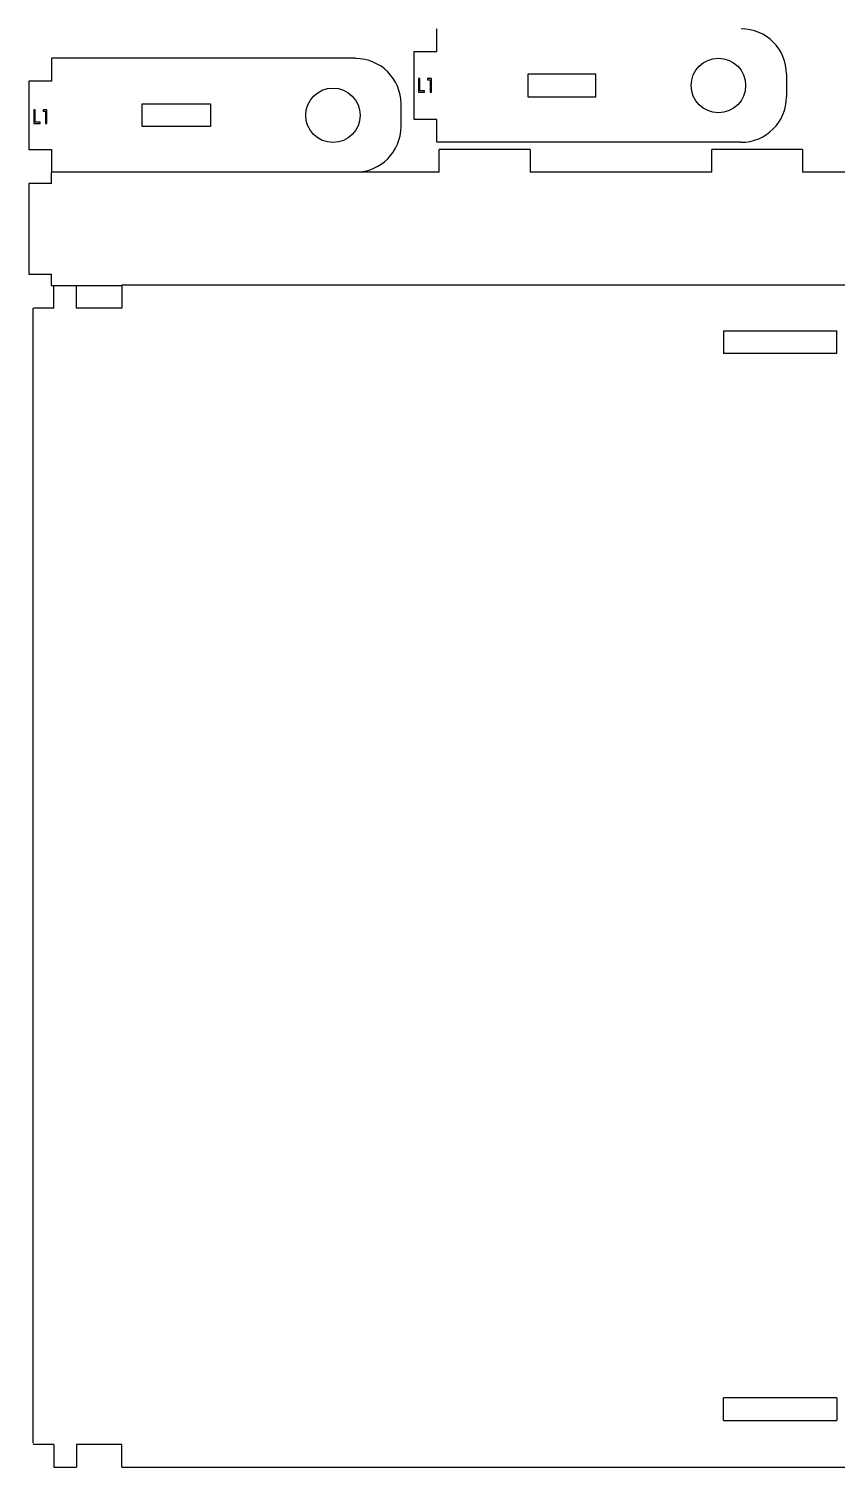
# Model space of a CAD drawing. Extents: x -455 to 382, y -289 to 302.
# Drawn here: x -454.6 to -276.6, y -264.4 to 52.4 of the extents above; entities that cross this region are included whole.
import ezdxf

# ---------------------------------------------------------------- set-up
doc = ezdxf.new("R2010")
doc.units = 0
doc.header["$MEASUREMENT"] = 0
doc.layers.add('EBENE_2', color=7, linetype='CONTINUOUS')

msp = doc.modelspace()

# ---------------------------------------------------------------- linework, layer by layer
at = {"layer": 'EBENE_2', "color": 1}
for points in [[(-364.719, 47.4062), (-364.719, 47.4062), (-364.719, 52.4058), (-364.719, 52.4058)], [(-449.6322, 45.9952), (-449.6322, 45.9952), (-382.636, 45.9952), (-382.636, 45.9952)], [(-449.6322, 45.8464), (-449.6322, 45.8464), (-449.6322, 40.8462), (-449.6322, 40.8462)], [(-447.5453, 47.4701), (-447.5453, 47.4701), (-447.5453, 47.4701), (-447.5453, 47.4701)], [(-372.6363, 35.8466), (-372.6363, 41.3691), (-377.1129, 45.8464), (-382.636, 45.8464)], [(-369.7185, 32.4073), (-369.7185, 32.4073), (-369.7185, 47.4062), (-369.7185, 47.4062)], [(-369.7185, 47.4062), (-369.7185, 47.4062), (-364.719, 47.4062), (-364.719, 47.4062)], [(-344.7202, 42.4067), (-344.7202, 42.4067), (-344.7202, 37.4068), (-344.7202, 37.4068)], [(-329.7209, 42.4067), (-329.7209, 42.4067), (-344.7202, 42.4067), (-344.7202, 42.4067)], [(-329.7209, 37.4068), (-329.7209, 37.4068), (-329.7209, 42.4067), (-329.7209, 42.4067)], [(-287.7231, 42.4067), (-287.7231, 42.4067), (-287.7231, 37.4068), (-287.7231, 37.4068)], [(-449.6322, 40.8462), (-449.6322, 40.8462), (-454.6317, 40.8462), (-454.6317, 40.8462)], [(-454.6317, 40.8462), (-454.6317, 40.8462), (-454.6317, 25.8469), (-454.6317, 25.8469)], [(-429.6334, 35.8466), (-429.6334, 35.8466), (-414.6341, 35.8466), (-414.6341, 35.8466)], [(-429.6334, 30.8468), (-429.6334, 30.8468), (-429.6334, 35.8466), (-429.6334, 35.8466)], [(-414.6341, 35.8466), (-414.6341, 35.8466), (-414.6341, 30.8468), (-414.6341, 30.8468)], [(-389.2087, 36.6056), (-389.2087, 36.6056), (-389.2087, 36.6056), (-389.2087, 36.6056)], [(-376.1985, 36.4354), (-376.1985, 36.4354), (-376.1985, 36.4354), (-376.1985, 36.4354)], [(-372.6363, 30.8468), (-372.6363, 30.8468), (-372.6363, 35.8466), (-372.6363, 35.8466)], [(-344.7202, 37.4068), (-344.7202, 37.4068), (-329.7209, 37.4068), (-329.7209, 37.4068)], [(-364.719, 32.4073), (-364.719, 32.4073), (-369.7185, 32.4073), (-369.7185, 32.4073)], [(-364.719, 27.4075), (-364.719, 27.4075), (-364.719, 32.4073), (-364.719, 32.4073)], [(-414.6341, 30.8468), (-414.6341, 30.8468), (-429.6334, 30.8468), (-429.6334, 30.8468)], [(-454.6317, 25.8469), (-454.6317, 25.8469), (-449.6322, 25.8469), (-449.6322, 25.8469)], [(-449.6322, 25.8469), (-449.6322, 25.8469), (-449.6322, 20.8477), (-449.6322, 20.8477)], [(-297.7229, 27.4075), (-297.7229, 27.4075), (-364.719, 27.4075), (-364.719, 27.4075)], [(-364.1987, 20.8298), (-364.1987, 20.8298), (-364.1987, 25.8293), (-364.1987, 25.8293)], [(-344.2, 25.8293), (-344.2, 25.8293), (-364.1987, 25.8293), (-364.1987, 25.8293)], [(-344.2, 25.8293), (-344.2, 25.8293), (-344.2, 20.8298), (-344.2, 20.8298)], [(-304.2024, 20.8298), (-304.2024, 20.8298), (-304.2024, 25.8293), (-304.2024, 25.8293)], [(-284.2032, 25.8293), (-284.2032, 25.8293), (-304.2024, 25.8293), (-304.2024, 25.8293)], [(-284.2032, 25.8293), (-284.2032, 25.8293), (-284.2032, 20.8298), (-284.2032, 20.8298)], [(-424.2375, 24.6213), (-424.2375, 24.6213), (-424.2375, 24.6213), (-424.2375, 24.6213)], [(-450.0151, 19.6218), (-450.0151, 19.6218), (-450.0151, 19.6218), (-450.0151, 19.6218)], [(-364.1987, 20.8296), (-364.1987, 20.8296), (-449.7047, 20.8296), (-449.7047, 20.8296)], [(-449.6199, 18.3297), (-449.6199, 18.3297), (-449.6199, 20.8298), (-449.6199, 20.8298)], [(-424.2375, 19.6218), (-424.2375, 19.6218), (-424.2375, 19.6218), (-424.2375, 19.6218)], [(-404.2387, 19.6218), (-404.2387, 19.6218), (-404.2387, 19.6218), (-404.2387, 19.6218)], [(-304.2024, 20.8298), (-304.2024, 20.8298), (-344.2, 20.8298), (-344.2, 20.8298)], [(-199.4027, 20.8296), (-199.4027, 20.8296), (-284.2032, 20.8296), (-284.2032, 20.8296)], [(-454.6195, 18.3297), (-454.6195, 18.3297), (-454.6195, -1.6691), (-454.6195, -1.6691)], [(-449.6199, 18.3297), (-449.6199, 18.3297), (-454.6195, 18.3297), (-454.6195, 18.3297)], [(-454.6195, -1.6691), (-454.6195, -1.6691), (-449.6199, -1.6691), (-449.6199, -1.6691)], [(-449.6199, -4.1689), (-449.6199, -4.1689), (-449.6199, -1.6691), (-449.6199, -1.6691)], [(-449.68, -4.1689), (-449.68, -4.1689), (-434.231, -4.1689), (-434.231, -4.1689)], [(-449.6199, -4.1689), (-449.6199, -4.1689), (-449.6199, -4.1689), (-449.6199, -4.1689)], [(-449.1156, -9.0991), (-449.1156, -9.0991), (-449.1156, -4.0996), (-449.1156, -4.0996)], [(-444.1159, -9.0991), (-444.1159, -9.0991), (-444.1159, -4.0996), (-444.1159, -4.0996)], [(-214.1417, -4.0996), (-214.1417, -4.0996), (-434.1165, -4.0996), (-434.1165, -4.0996)], [(-434.1165, -4.0996), (-434.1165, -4.0996), (-434.1165, -9.0991), (-434.1165, -9.0991)], [(-404.6221, -4.1689), (-404.6221, -4.1689), (-404.6221, -4.1689), (-404.6221, -4.1689)], [(-453.6302, -259.1117), (-453.6302, -259.1117), (-453.6302, -9.1301), (-453.6302, -9.1301)], [(-449.1156, -9.0991), (-449.1156, -9.0991), (-453.6154, -9.0991), (-453.6154, -9.0991)], [(-434.1165, -9.0991), (-434.1165, -9.0991), (-444.1159, -9.0991), (-444.1159, -9.0991)], [(-404.6221, -7.1686), (-404.6221, -7.1686), (-404.6221, -7.1686), (-404.6221, -7.1686)], [(-301.6387, -14.1279), (-301.6387, -14.1279), (-276.64, -14.1279), (-276.64, -14.1279)], [(-301.6387, -14.1279), (-301.6387, -14.1279), (-301.6387, -19.1274), (-301.6387, -19.1274)], [(-276.64, -19.1274), (-276.64, -19.1274), (-276.64, -14.1279), (-276.64, -14.1279)], [(-276.64, -19.1274), (-276.64, -19.1274), (-301.6387, -19.1274), (-301.6387, -19.1274)], [(-371.7166, -95.1578), (-371.7166, -95.1578), (-371.7166, -95.1578), (-371.7166, -95.1578)], [(-301.6387, -254.1143), (-301.6387, -254.1143), (-301.6387, -249.1147), (-301.6387, -249.1147)], [(-276.64, -249.1147), (-276.64, -249.1147), (-301.6387, -249.1147), (-301.6387, -249.1147)], [(-276.64, -249.1147), (-276.64, -249.1147), (-276.64, -254.1143), (-276.64, -254.1143)], [(-301.6387, -254.1143), (-301.6387, -254.1143), (-276.64, -254.1143), (-276.64, -254.1143)], [(-449.1304, -259.4025), (-449.1304, -259.4025), (-453.6302, -259.4025), (-453.6302, -259.4025)], [(-449.1304, -259.4025), (-449.1304, -259.4025), (-449.1304, -264.402), (-449.1304, -264.402)], [(-444.1307, -259.4025), (-444.1307, -259.4025), (-444.1307, -264.402), (-444.1307, -264.402)], [(-434.1313, -259.4025), (-434.1313, -259.4025), (-444.1307, -259.4025), (-444.1307, -259.4025)], [(-434.1313, -264.402), (-434.1313, -264.402), (-434.1313, -259.4025), (-434.1313, -259.4025)], [(-449.1304, -264.402), (-449.1304, -264.402), (-444.1307, -264.402), (-444.1307, -264.402)], [(-434.1313, -264.402), (-434.1313, -264.402), (-209.1223, -264.402), (-209.1223, -264.402)]]:
    msp.add_open_spline(points, degree=3, dxfattribs=at)
for points, knots in [([(-287.7231, 42.4067), (-287.7231, 47.9292), (-292.1997, 52.4061), (-297.7229, 52.4061), (-297.7229, 52.4061), (-297.7229, 52.4061), (-297.7229, 52.4061), (-297.7229, 52.4061)], [0, 0, 0, 0, 0.5, 0.5, 0.5, 0.5, 1, 1, 1, 1]), ([(-308.7224, 39.907), (-308.7224, 36.5931), (-306.0359, 33.9073), (-302.7224, 33.9073), (-302.7224, 33.9073), (-299.4089, 33.9073), (-296.7231, 36.5931), (-296.7231, 39.907), (-296.7231, 39.907), (-296.7231, 43.2205), (-299.4089, 45.9066), (-302.7224, 45.9066), (-302.7224, 45.9066), (-306.0359, 45.9066), (-308.7224, 43.2201), (-308.7224, 39.907), (-308.7224, 39.907), (-308.7224, 39.907), (-308.7224, 39.907), (-308.7224, 39.907), (-308.7224, 39.907), (-308.7224, 39.907), (-308.7224, 39.907), (-308.7224, 39.907)], [0, 0, 0, 0, 0.16666667, 0.16666667, 0.16666667, 0.16666667, 0.33333333, 0.33333333, 0.33333333, 0.33333333, 0.5, 0.5, 0.5, 0.5, 0.66666667, 0.66666667, 0.66666667, 0.66666667, 0.83333333, 0.83333333, 0.83333333, 0.83333333, 1, 1, 1, 1]), ([(-393.6355, 33.3465), (-393.6355, 30.033), (-390.9491, 27.3469), (-387.6356, 27.3469), (-387.6356, 27.3469), (-384.3221, 27.3469), (-381.6363, 30.033), (-381.6363, 33.3465), (-381.6363, 33.3465), (-381.6363, 36.6604), (-384.3221, 39.3462), (-387.6356, 39.3462), (-387.6356, 39.3462), (-390.9491, 39.3462), (-393.6355, 36.6604), (-393.6355, 33.3465), (-393.6355, 33.3465), (-393.6355, 33.3465), (-393.6355, 33.3465), (-393.6355, 33.3465), (-393.6355, 33.3465), (-393.6355, 33.3465), (-393.6355, 33.3465), (-393.6355, 33.3465)], [0, 0, 0, 0, 0.16666667, 0.16666667, 0.16666667, 0.16666667, 0.33333333, 0.33333333, 0.33333333, 0.33333333, 0.5, 0.5, 0.5, 0.5, 0.66666667, 0.66666667, 0.66666667, 0.66666667, 0.83333333, 0.83333333, 0.83333333, 0.83333333, 1, 1, 1, 1]), ([(-297.7229, 27.4075), (-292.2004, 27.4075), (-287.7231, 31.884), (-287.7231, 37.4068), (-287.7231, 37.4068), (-287.7231, 37.4068), (-287.7231, 37.4068), (-287.7231, 37.4068)], [0, 0, 0, 0, 0.5, 0.5, 0.5, 0.5, 1, 1, 1, 1]), ([(-382.636, 20.8477), (-377.1135, 20.8477), (-372.6363, 25.3243), (-372.6363, 30.8471), (-372.6363, 30.8471), (-372.6363, 30.8471), (-372.6363, 30.8471), (-372.6363, 30.8471)], [0, 0, 0, 0, 0.5, 0.5, 0.5, 0.5, 1, 1, 1, 1])]:
    msp.add_open_spline(points, degree=3, knots=knots, dxfattribs=at)
at = {"layer": 'EBENE_2'}
for points in [[(-367.4362, 38.4407), (-367.4362, 38.4407), (-368.7923, 38.4407), (-368.7923, 38.4407), (-368.7923, 38.4407), (-368.7923, 38.4407), (-368.7923, 41.4506), (-368.7923, 41.4506), (-368.7923, 41.4506), (-368.7923, 41.4506), (-368.4946, 41.4506), (-368.4946, 41.4506), (-368.4946, 41.4506), (-368.4946, 41.4506), (-368.4946, 38.7321), (-368.4946, 38.7321), (-368.4946, 38.7321), (-368.4946, 38.7321), (-367.4362, 38.7321), (-367.4362, 38.7321), (-367.4362, 38.7321), (-367.4362, 38.7321), (-367.4362, 38.4407), (-367.4362, 38.4407)], [(-365.9299, 38.4407), (-365.9299, 38.4407), (-366.2439, 38.4407), (-366.2439, 38.4407), (-366.2439, 38.4407), (-366.2439, 38.4407), (-366.2439, 41.1923), (-366.2439, 41.1923), (-366.2439, 41.1923), (-366.2439, 41.1923), (-366.7688, 41.1923), (-366.7688, 41.1923), (-366.7688, 41.1923), (-366.7688, 41.1923), (-366.7688, 41.4506), (-366.7688, 41.4506), (-366.7688, 41.4506), (-366.7688, 41.4506), (-365.9299, 41.4506), (-365.9299, 41.4506), (-365.9299, 41.4506), (-365.9299, 41.4506), (-365.9299, 38.4407), (-365.9299, 38.4407)], [(-452.1514, 31.5143), (-452.1514, 31.5143), (-453.5075, 31.5143), (-453.5075, 31.5143), (-453.5075, 31.5143), (-453.5075, 31.5143), (-453.5075, 34.5242), (-453.5075, 34.5242), (-453.5075, 34.5242), (-453.5075, 34.5242), (-453.2098, 34.5242), (-453.2098, 34.5242), (-453.2098, 34.5242), (-453.2098, 34.5242), (-453.2098, 31.8057), (-453.2098, 31.8057), (-453.2098, 31.8057), (-453.2098, 31.8057), (-452.1514, 31.8057), (-452.1514, 31.8057), (-452.1514, 31.8057), (-452.1514, 31.8057), (-452.1514, 31.5143), (-452.1514, 31.5143)], [(-450.6451, 31.5143), (-450.6451, 31.5143), (-450.9591, 31.5143), (-450.9591, 31.5143), (-450.9591, 31.5143), (-450.9591, 31.5143), (-450.9591, 34.2659), (-450.9591, 34.2659), (-450.9591, 34.2659), (-450.9591, 34.2659), (-451.484, 34.2659), (-451.484, 34.2659), (-451.484, 34.2659), (-451.484, 34.2659), (-451.484, 34.5242), (-451.484, 34.5242), (-451.484, 34.5242), (-451.484, 34.5242), (-450.6451, 34.5242), (-450.6451, 34.5242), (-450.6451, 34.5242), (-450.6451, 34.5242), (-450.6451, 31.5143), (-450.6451, 31.5143)]]:
    msp.add_open_spline(points, degree=3, knots=[0, 0, 0, 0, 0.16666667, 0.16666667, 0.16666667, 0.16666667, 0.33333333, 0.33333333, 0.33333333, 0.33333333, 0.5, 0.5, 0.5, 0.5, 0.66666667, 0.66666667, 0.66666667, 0.66666667, 0.83333333, 0.83333333, 0.83333333, 0.83333333, 1, 1, 1, 1], dxfattribs=at)

doc.saveas('drawing.dxf')
